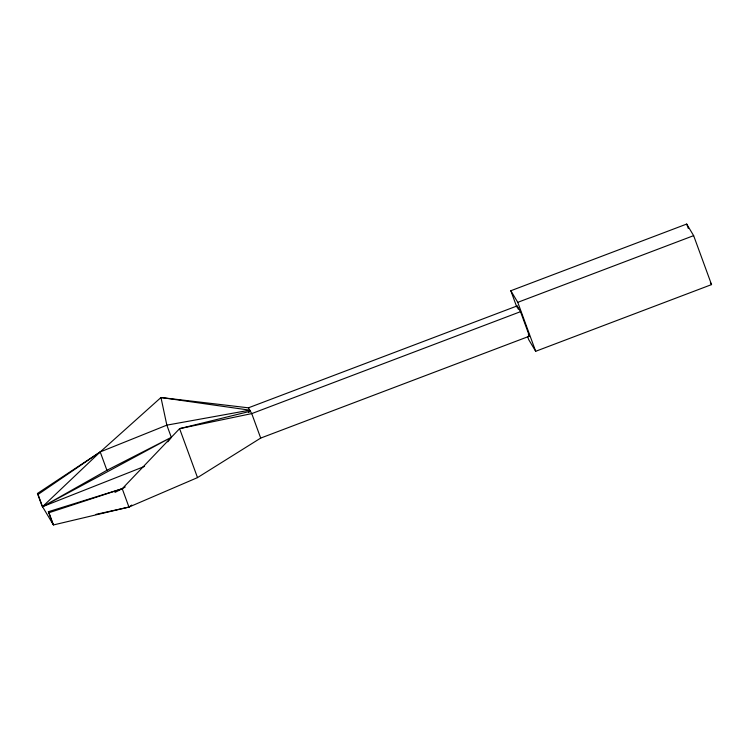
<?xml version="1.0" encoding="UTF-8"?>
<svg xmlns="http://www.w3.org/2000/svg" width="749" height="749" viewBox="0 0 749 749"><rect width="100%" height="100%" fill="white"/><g stroke="black" fill="none" stroke-linecap="round" stroke-linejoin="round"><path stroke-width="1.12" d="M167.757 441.826L171.315 437.341L166.849 425.142L160.96 397.522L248.425 407.821L517.082 305.948L520.508 311.678L529.468 336.161L260.699 438.081L197.511 477.609L128.95 507.073L53.451 524.946L41.925 505.706L37.45 493.469L100.207 451.937L160.96 397.522L249.773 410.171L166.849 425.142L100.207 451.937L38.049 494.462L42.524 506.699L144.576 466.384M42.524 506.699L100.207 451.937L106.929 470.297L42.524 506.699L171.315 437.341L106.929 470.297M96.012 514.376L128.95 507.073L131.805 505.051M248.415 412.465L250.381 411.238L179.591 428.653L122.227 488.713L114.981 492.393M125.252 486.962L122.227 488.713L48.966 512.709L48.376 511.707L122.227 488.713L128.95 507.073M516.801 307.062L510.827 290.743L686.693 224.054L693.64 235.645L711.55 284.601L535.685 351.29L528.738 339.7L527.549 336.441M510.827 290.743L517.765 302.343L693.64 235.645M520.508 311.678L251.739 413.598L179.591 428.653L197.511 477.609M710.389 282.673L711.55 284.601M528.317 334.232L529.468 336.161M37.45 493.469L38.049 494.462M248.425 407.821L251.739 413.598L260.699 438.081M686.693 224.054L688.284 228.408M517.765 302.343L535.685 351.29M517.082 305.948L518.242 309.131M48.966 512.709L53.451 524.946M48.376 511.707L52.851 523.944"/></g></svg>
